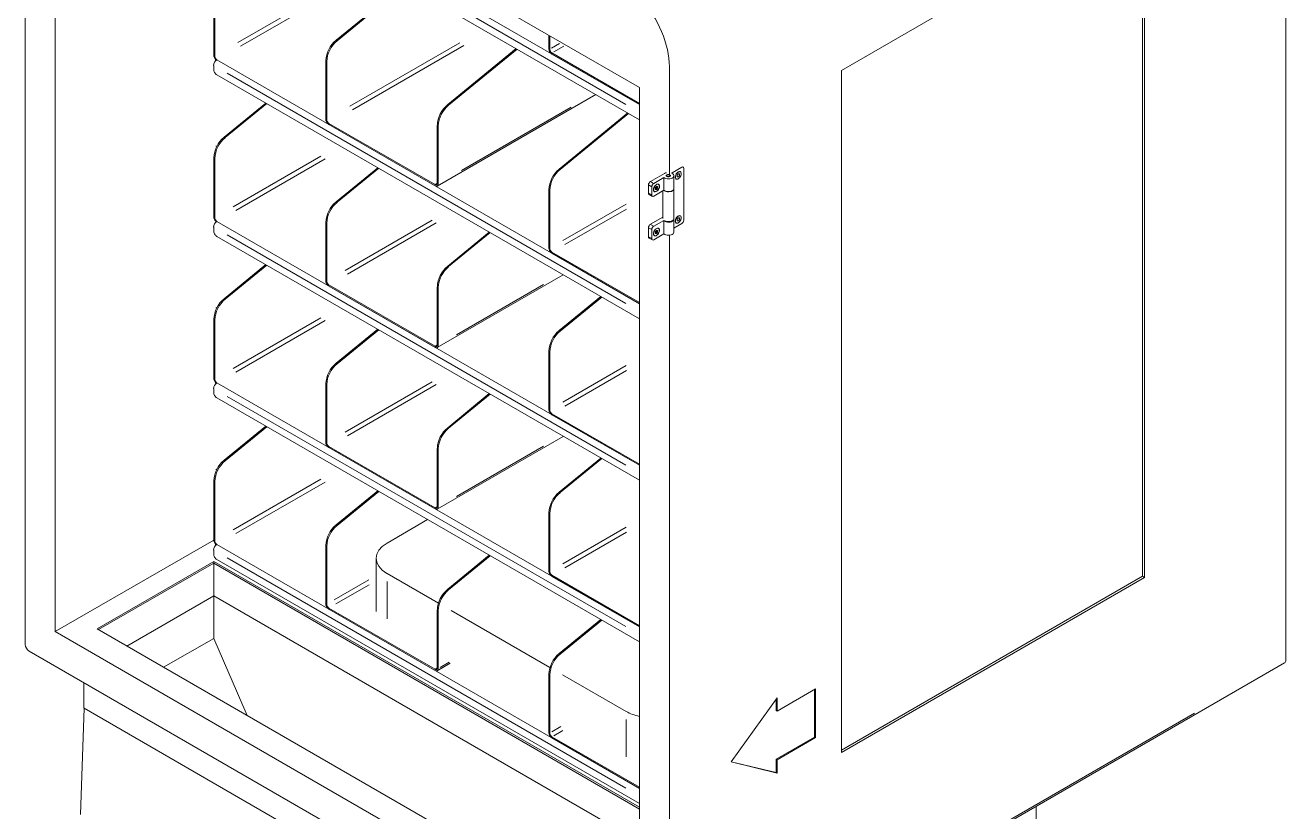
# Model space of a CAD drawing. Header units: millimetres. Extents: x 2057 to 9175, y 1255 to 6854.
# Drawn here: x 7805 to 9175, y 5260 to 6115 of the extents above; entities that cross this region are included whole.
import ezdxf

# ---------------------------------------------------------------- set-up
doc = ezdxf.new("R2010")
doc.units = ezdxf.units.MM

msp = doc.modelspace()

# ---------------------------------------------------------------- linework, layer by layer
at = {"color": 7, "linetype": 'Continuous', "lineweight": 15}
for p, q in [((7805.4, 6474.4), (7805.4, 5442.3)), ((9175.3, 5424.9), (9175.3, 6437.4)), ((7837.9, 5456.2), (7837.9, 6414)), ((7837.9, 6414), (8472.9, 6047.4)), ((8013.7, 6293.9), (8472.9, 6028.9)), ((8472.9, 6028.9), (8013.7, 6293.9)), ((8013.6, 6277.7), (8472.9, 6012.5)), ((9021.8, 6256.2), (8692.4, 6066)), ((9019.5, 5516.3), (9019.5, 6254.9)), ((9021.8, 5514.9), (9021.8, 6256.2)), ((8143.3, 6098.9), (8217.7, 6159.8)), ((8218.7, 6159.2), (8144.3, 6098.3)), ((8010.3, 6082.3), (8010.3, 6146.6)), ((8011.3, 6146.1), (8011.3, 6081.8)), ((8374.4, 6089.8), (8374.4, 6104.3)), ((8375.4, 6103.7), (8375.4, 6089.2)), ((8264.5, 6028.9), (8338.9, 6089.8)), ((8339.9, 6089.3), (8265.5, 6028.3)), ((8472.9, 6030.1), (8377.8, 6085)), ((8377.8, 6083.7), (8472.9, 6028.9)), ((8010.2, 6067.3), (8010.2, 6071.4)), ((8013.7, 6077.5), (8472.9, 5812.5)), ((8472.9, 5812.5), (8013.7, 6077.5)), ((8132, 6076.4), (8132, 6013.3)), ((8133, 6012.7), (8133, 6075.8)), ((8505.4, 6070.3), (8505.4, 5953.1)), ((8013.6, 6061.3), (8472.9, 5796.1)), ((8692.4, 6066), (8692.4, 5324.8)), ((8472.9, 6047.4), (8472.9, 5089.6)), ((8021.6, 5993.6), (8066.8, 6030.6)), ((8067.8, 6030), (8022.6, 5993)), ((8253.2, 5940.4), (8425.5, 6039.9)), ((8460.1, 6019.9), (8385.7, 5958.9)), ((8386.7, 5958.4), (8461.1, 6019.3)), ((8250.8, 5941.9), (8135.4, 6008.5)), ((8135.4, 6007.3), (8250.8, 5940.6)), ((8253.2, 5943.4), (8253.2, 6006.4)), ((8254.2, 6005.8), (8254.2, 5942.8)), ((8010.3, 5906.8), (8010.3, 5971.1)), ((8011.3, 5970.5), (8011.3, 5906.2)), ((8143.3, 5923.3), (8188.5, 5960.3)), ((8189.5, 5959.7), (8144.3, 5922.7)), ((8508.3, 5954.8), (8518.9, 5960.9)), ((8520.4, 5961), (8520.4, 5961)), ((8521, 5959.7), (8521, 5903.3)), ((8500.1, 5954.1), (8484.9, 5945.3)), ((8488.4, 5943.3), (8499.5, 5949.7)), ((8499.5, 5935.8), (8499.5, 5949.7)), ((8503, 5952.4), (8502.7, 5952.2)), ((8506, 5952.2), (8505.7, 5952.4)), ((8508.3, 5954.3), (8508.3, 5954.8)), ((8508.3, 5954.8), (8508.3, 5954.8)), ((8510.4, 5937.8), (8510.4, 5951.7)), ((8512.9, 5948.2), (8512.9, 5948.2)), ((8514, 5952.2), (8515.2, 5953.7)), ((8514, 5950.5), (8514, 5952.2)), ((8515.2, 5950.4), (8514, 5950.5)), ((8515.2, 5953.7), (8516.4, 5953.6)), ((8516.4, 5952), (8515.2, 5950.4)), ((8515.2, 5950.4), (8515.2, 5950.4)), ((8516.4, 5953.6), (8516.4, 5952)), ((8516.4, 5952), (8516.4, 5952)), ((8517.3, 5955.8), (8517.3, 5955.8)), ((8374.4, 5873.4), (8374.4, 5936.5)), ((8375.4, 5935.9), (8375.4, 5872.8)), ((8482.7, 5932.6), (8482.7, 5941.6)), ((8486.3, 5939.6), (8486.3, 5930.6)), ((8499.5, 5935.8), (8488.4, 5929.4)), ((8488.9, 5934.6), (8489.1, 5934.5)), ((8490.1, 5938.4), (8491.3, 5939.9)), ((8490.1, 5936.8), (8490.1, 5938.4)), ((8490.5, 5937.2), (8490.1, 5937.2)), ((8491.3, 5936.7), (8490.1, 5936.8)), ((8491.7, 5938.7), (8490.5, 5937.2)), ((8491.3, 5936.7), (8490.5, 5937.2)), ((8491.3, 5939.9), (8492.5, 5939.8)), ((8492.5, 5938.2), (8491.3, 5936.7)), ((8491.7, 5939.9), (8491.7, 5938.7)), ((8492.5, 5938.2), (8491.7, 5938.7)), ((8492.5, 5939.8), (8492.5, 5938.2)), ((8493.5, 5942.1), (8493.3, 5942.3)), ((8498.4, 5935.1), (8498.4, 5905.1)), ((8510.4, 5904.5), (8510.4, 5937.6)), ((8483.4, 5931.3), (8486.9, 5929.2)), ((8498.4, 5906.6), (8484.9, 5898.8)), ((8510.4, 5890.4), (8510.4, 5905.1)), ((8515.2, 5905.8), (8514, 5904.3)), ((8516.4, 5905.7), (8515.2, 5905.8)), ((8516.4, 5904.1), (8516.4, 5905.7)), ((8517.3, 5908), (8517.3, 5908)), ((8010.2, 5891.8), (8010.2, 5895.9)), ((8472.9, 5636.9), (8013.7, 5902)), ((8013.7, 5902), (8472.9, 5636.9)), ((8132, 5900.8), (8132, 5837.8)), ((8133, 5837.2), (8133, 5900.2)), ((8482.7, 5885.3), (8482.7, 5895.1)), ((8486.3, 5893.1), (8486.3, 5883.3)), ((8488.4, 5896.8), (8499.5, 5903.1)), ((8491.3, 5892.1), (8490.1, 5890.6)), ((8491.7, 5890.8), (8490.5, 5889.3)), ((8492.5, 5892), (8491.3, 5892.1)), ((8491.7, 5892), (8491.7, 5890.8)), ((8491.7, 5890.8), (8492.5, 5890.3)), ((8492.5, 5890.3), (8492.5, 5892)), ((8493.5, 5894.3), (8493.3, 5894.4)), ((8499.5, 5888.4), (8499.5, 5903.1)), ((8518.9, 5899.6), (8510.4, 5894.7)), ((8512.9, 5900.3), (8512.9, 5900.3)), ((8514, 5904.3), (8514, 5902.7)), ((8514, 5902.7), (8515.2, 5902.6)), ((8515.2, 5902.6), (8516.4, 5904.1)), ((8515.2, 5902.6), (8515.2, 5902.6)), ((8516.4, 5904.1), (8516.4, 5904.1)), ((8013.6, 5885.7), (8472.9, 5620.6)), ((8264.5, 5853.3), (8309.7, 5890.3)), ((8310.7, 5889.8), (8265.5, 5852.8)), ((8483.4, 5883.9), (8486.9, 5881.9)), ((8499.5, 5888.4), (8488.4, 5882)), ((8488.9, 5886.8), (8489.1, 5886.6)), ((8490.1, 5890.6), (8490.1, 5888.9)), ((8490.5, 5889.3), (8490.1, 5889.4)), ((8490.1, 5888.9), (8491.3, 5888.8)), ((8490.5, 5889.3), (8491.3, 5888.8)), ((8491.3, 5888.8), (8492.5, 5890.3)), ((8505.4, 5887), (8505.4, 5206.2)), ((8472.9, 5813.7), (8377.8, 5868.6)), ((8377.8, 5867.4), (8472.9, 5812.5)), ((8021.6, 5818), (8066.8, 5855)), ((8067.8, 5854.4), (8022.6, 5817.4)), ((8253.2, 5764.9), (8390.1, 5843.9)), ((8250.8, 5766.3), (8135.4, 5832.9)), ((8135.4, 5831.7), (8250.8, 5765.1)), ((8253.2, 5767.8), (8253.2, 5830.9)), ((8254.2, 5830.3), (8254.2, 5767.2)), ((8430.9, 5820.4), (8385.7, 5783.4)), ((8386.7, 5782.8), (8431.9, 5819.8)), ((8010.3, 5731.2), (8010.3, 5795.5)), ((8011.3, 5794.9), (8011.3, 5730.6)), ((8143.3, 5747.8), (8188.5, 5784.8)), ((8189.5, 5784.2), (8144.3, 5747.2)), ((8374.4, 5697.8), (8374.4, 5760.9)), ((8375.4, 5760.3), (8375.4, 5697.2)), ((8013.7, 5726.4), (8472.9, 5461.4)), ((8472.9, 5461.4), (8013.7, 5726.4)), ((8010.2, 5716.2), (8010.2, 5720.3)), ((8132, 5725.3), (8132, 5662.2)), ((8133, 5661.6), (8133, 5724.7)), ((8264.5, 5677.8), (8309.7, 5714.8)), ((8310.7, 5714.2), (8265.5, 5677.2)), ((8013.6, 5710.2), (8472.9, 5445)), ((8472.9, 5638.1), (8377.8, 5693)), ((8377.8, 5691.8), (8472.9, 5636.9)), ((8021.6, 5642.4), (8066.8, 5679.5)), ((8067.8, 5678.9), (8022.6, 5641.9)), ((8253.2, 5589.3), (8390.1, 5668.4)), ((8250.8, 5590.7), (8135.4, 5657.4)), ((8135.4, 5656.2), (8250.8, 5589.5)), ((8253.2, 5592.2), (8253.2, 5655.3)), ((8254.2, 5654.7), (8254.2, 5591.7)), ((8430.9, 5644.8), (8385.7, 5607.8)), ((8386.7, 5607.2), (8431.9, 5644.2)), ((8010.3, 5555.7), (8010.3, 5620)), ((8011.3, 5619.4), (8011.3, 5555.1)), ((8143.3, 5572.2), (8188.5, 5609.2)), ((8189.5, 5608.6), (8144.3, 5571.6)), ((8242.5, 5578), (8198.6, 5552.3)), ((8374.4, 5522.3), (8374.4, 5585.3)), ((8375.4, 5584.8), (8375.4, 5521.7)), ((7837.9, 5456.2), (8010.2, 5555.7)), ((8013.7, 5550.9), (8472.9, 5285.8)), ((8472.9, 5285.8), (8013.7, 5550.9)), ((8132, 5549.7), (8132, 5486.6)), ((8133, 5486.1), (8133, 5549.1)), ((8010.2, 5540.7), (8010.2, 5544.7)), ((8013.6, 5534.6), (8472.9, 5269.5)), ((8186.8, 5535.8), (8186.8, 5477.9)), ((8264.5, 5502.2), (8309.7, 5539.2)), ((8310.7, 5538.7), (8265.5, 5501.6)), ((7883.4, 5459.3), (8010.2, 5532.4)), ((8010.2, 5530.5), (7885, 5458.3)), ((8010.2, 5532.4), (8472.9, 5265.3)), ((8010.2, 5494.9), (8010.2, 5532.4)), ((8472.9, 5263.4), (8010.2, 5530.5)), ((8010.2, 5448.8), (8010.2, 5530.5)), ((8254.5, 5487.2), (8198.6, 5519.4)), ((8472.9, 5462.6), (8377.8, 5517.5)), ((8377.8, 5516.2), (8472.9, 5461.4)), ((8692.4, 5327.4), (9019.5, 5516.3)), ((8692.4, 5324.8), (9021.8, 5514.9)), ((9019.5, 5516.3), (9021.8, 5514.9)), ((8010.2, 5494.9), (7915.9, 5440.5)), ((8472.9, 5227.8), (8010.2, 5494.9)), ((8250.8, 5415.2), (8135.4, 5481.8)), ((8135.4, 5480.6), (8250.8, 5414)), ((8253.2, 5416.7), (8253.2, 5479.8)), ((8254.2, 5479.2), (8254.2, 5416.1)), ((8375.6, 5417.2), (8268.2, 5479.2)), ((8430.9, 5469.3), (8385.7, 5432.3)), ((8386.7, 5431.7), (8431.9, 5468.7)), ((8472.9, 5089.6), (7837.9, 5456.2)), ((8472.9, 5119), (7883.4, 5459.3)), ((8010.2, 5448.8), (7955.8, 5417.4)), ((8046.7, 5365), (8010.2, 5448.8)), ((7809.6, 5435), (8501.1, 5035.7)), ((8253.2, 5413.7), (8267.2, 5421.8)), ((8504.1, 5035.4), (9174, 5422.2)), ((7869.2, 5373.1), (7869.2, 5400.5)), ((8374.4, 5346.7), (8374.4, 5409.8)), ((8375.4, 5409.2), (8375.4, 5346.1)), ((8458.6, 5369.3), (8389.4, 5409.3)), ((8572.4, 5314.5), (8622.4, 5384.1)), ((8622.4, 5369.8), (8664.3, 5394)), ((8622.4, 5384.1), (8622.4, 5369.8)), ((8663.3, 5393.5), (8663.3, 5341.6)), ((8664.3, 5394), (8664.3, 5341)), ((7865.3, 5257.4), (7869.3, 5372.9)), ((7869.2, 5373.1), (7869.3, 5372.9)), ((8478.1, 5021.5), (7869.3, 5372.9)), ((8621.4, 5382.8), (8621.4, 5370.4)), ((8621.4, 5370.4), (8622.4, 5369.8)), ((8472.9, 5287), (8377.8, 5341.9)), ((8377.8, 5340.7), (8472.9, 5285.8)), ((8663.3, 5341.6), (8621.4, 5317.4)), ((8664.3, 5341), (8622.4, 5316.8)), ((8664.3, 5341), (8663.3, 5341.6)), ((8622.4, 5316.8), (8621.4, 5317.4)), ((8621.4, 5317.4), (8621.4, 5303.1)), ((8622.4, 5316.8), (8622.4, 5302.5)), ((8622.4, 5302.5), (8572.4, 5314.5)), ((8621.4, 5303.1), (8572.6, 5314.7)), ((8622.4, 5302.5), (8621.4, 5303.1)), ((8904.1, 4982.5), (8904.1, 5266.3))]:
    msp.add_line(p, q, dxfattribs=at)
at = {"color": 8, "linetype": 'Continuous', "lineweight": 15}
for p, q in [((8458.2, 6029.2), (8024.9, 6279.3)), ((8036.6, 6096.4), (8156.8, 6165.8)), ((8039.4, 6092.3), (8161.3, 6162.8)), ((8143.3, 6098.8), (8144.3, 6098.3)), ((8277.6, 6096.2), (8158.2, 6027.2)), ((8282.1, 6093.2), (8160.9, 6023.2)), ((8377.3, 6090.3), (8386.1, 6095.4)), ((8380, 6086.3), (8390.6, 6092.4)), ((8133, 6075.8), (8132.1, 6076.4)), ((8458.2, 5812.8), (8024.9, 6062.9)), ((8264.5, 6028.9), (8265.4, 6028.3)), ((8279.4, 5957.3), (8398.8, 6026.2)), ((8254.2, 6005.9), (8253.2, 6006.4)), ((8021.6, 5993.5), (8022.6, 5993)), ((8011.3, 5970.5), (8010.4, 5971.1)), ((8031.4, 5917.8), (8126.7, 5972.8)), ((8034.1, 5913.8), (8131.2, 5969.8)), ((8518.9, 5960.9), (8518.9, 5960.9)), ((8385.7, 5958.9), (8386.6, 5958.4)), ((8503, 5950.9), (8502.9, 5950.6)), ((8252.8, 5943), (8251.2, 5942.1)), ((8375.4, 5935.9), (8374.4, 5936.4)), ((8486.2, 5939.7), (8482.9, 5941.6)), ((8482.9, 5932.6), (8486.2, 5930.7)), ((8485, 5945.3), (8488.3, 5943.3)), ((8143.3, 5923.3), (8144.3, 5922.7)), ((8389.8, 5881.1), (8458.4, 5920.7)), ((8391.9, 5876.7), (8458.8, 5915.3)), ((8133, 5900.3), (8132.1, 5900.8)), ((8247.5, 5903.3), (8152.9, 5848.7)), ((8252, 5900.3), (8155.7, 5844.6)), ((8486.2, 5893.1), (8482.9, 5895.1)), ((8485, 5898.7), (8488.3, 5896.8)), ((8458.2, 5637.2), (8024.9, 5887.4)), ((8482.9, 5885.2), (8486.2, 5883.3)), ((8264.5, 5853.3), (8265.4, 5852.8)), ((8254.2, 5830.3), (8253.2, 5830.8)), ((8274.1, 5778.7), (8368.7, 5833.3)), ((8021.6, 5818), (8022.6, 5817.4)), ((8011.3, 5795), (8010.4, 5795.5)), ((8031.4, 5742.2), (8126.7, 5797.3)), ((8034.1, 5738.2), (8131.2, 5794.2)), ((8385.7, 5783.4), (8386.6, 5782.8)), ((8252.8, 5767.5), (8251.2, 5766.5)), ((8375.4, 5760.3), (8374.4, 5760.9)), ((8143.3, 5747.7), (8144.3, 5747.2)), ((8389.8, 5705.6), (8458.4, 5745.2)), ((8247.5, 5727.7), (8152.9, 5673.1)), ((8391.9, 5701.2), (8458.8, 5739.8)), ((8133, 5724.7), (8132.1, 5725.3)), ((8252, 5724.7), (8155.7, 5669.1)), ((8458.2, 5461.7), (8024.9, 5711.8)), ((8264.5, 5677.8), (8265.4, 5677.2)), ((8254.2, 5654.7), (8253.2, 5655.3)), ((8274.1, 5603.1), (8368.7, 5657.7)), ((8021.6, 5642.4), (8022.6, 5641.9)), ((8011.3, 5619.4), (8010.4, 5620)), ((8031.4, 5566.7), (8126.7, 5621.7)), ((8034.1, 5562.7), (8131.2, 5618.7)), ((8385.7, 5607.8), (8386.6, 5607.3)), ((8252.8, 5591.9), (8251.2, 5590.9)), ((8375.4, 5584.8), (8374.4, 5585.3)), ((8143.3, 5572.2), (8144.3, 5571.6)), ((8389.8, 5530), (8458.4, 5569.6)), ((8391.9, 5525.6), (8458.8, 5564.2)), ((8133, 5549.1), (8132.1, 5549.7)), ((8458.2, 5286.1), (8024.9, 5536.2)), ((8178.9, 5512.5), (8141, 5490.7)), ((8198.6, 5510.8), (8198.6, 5470.1)), ((8179.2, 5507.1), (8143, 5486.2)), ((8264.5, 5502.2), (8265.4, 5501.7)), ((8254.2, 5479.2), (8253.2, 5479.7)), ((8385.7, 5432.3), (8386.6, 5431.7)), ((8252.8, 5416.3), (8251.2, 5415.4)), ((8256.3, 5417.3), (8266.2, 5423)), ((8375.4, 5409.2), (8374.4, 5409.8)), ((8458.6, 5320), (8458.6, 5360.7)), ((8604.6, 5095.4), (9076.1, 5367.7)), ((8377.5, 5347.3), (8387.3, 5353)), ((8379.9, 5343.1), (8389.7, 5348.8))]:
    msp.add_line(p, q, dxfattribs=at)
at = {"color": 7, "linetype": 'Continuous', "lineweight": 15, "flags": 128}
for points in [[(8505.4, 6070.3), (8505.3, 6074.7), (8504.8, 6079.3), (8504.2, 6084), (8503.2, 6088.8), (8502, 6093.6), (8500.6, 6098.5), (8498.9, 6103.4), (8497, 6108.3), (8494.8, 6113.1), (8492.4, 6117.9), (8489.9, 6122.6), (8487.1, 6127.1), (8484.1, 6131.6), (8481, 6135.9), (8477.8, 6140), (8474.4, 6143.9), (8470.9, 6147.6), (8467.3, 6151), (8463.6, 6154.2), (8459.9, 6157.2), (8456.1, 6159.8), (8452.4, 6162.2)], [(8499.5, 5949.7), (8500.4, 5949), (8501.7, 5948.6), (8503, 5948.3), (8504.5, 5948.2), (8505.9, 5948.3), (8507.3, 5948.6), (8508.5, 5949.1), (8509.4, 5949.8), (8510, 5950.6), (8510.3, 5951.4), (8510.3, 5952.2), (8509.9, 5953), (8509.1, 5953.8), (8508.1, 5954.4), (8507.8, 5954.5)], [(8502.3, 5954.9), (8501.3, 5954.6), (8500.1, 5954.1)], [(8502.7, 5950.7), (8502.1, 5951.1), (8502, 5951.7), (8502.1, 5952.2), (8502.7, 5952.6), (8503.4, 5952.9), (8504.4, 5953), (8505.3, 5952.9), (8506, 5952.6), (8506.6, 5952.2), (8506.7, 5951.7), (8506.6, 5951.1), (8506, 5950.7), (8505.3, 5950.4), (8504.4, 5950.3), (8503.4, 5950.4), (8502.7, 5950.7)], [(8511.8, 5950.1), (8511.9, 5951.2), (8512.3, 5952.4), (8512.9, 5953.6), (8513.7, 5954.6), (8514.6, 5955.4), (8515.5, 5956), (8516.4, 5956.2), (8517.2, 5956.1), (8517.8, 5955.6), (8518.2, 5954.8), (8518.3, 5953.9), (8518.2, 5952.7), (8517.8, 5951.5), (8517.2, 5950.4), (8516.4, 5949.3), (8515.5, 5948.5), (8514.6, 5948), (8513.7, 5947.8), (8512.9, 5947.9), (8512.3, 5948.4), (8511.9, 5949.1), (8511.8, 5950.1)], [(8511.9, 5950.2), (8512.1, 5949.2), (8512.4, 5948.5), (8513, 5948.1), (8513.8, 5948), (8514.6, 5948.2), (8515.5, 5948.7), (8516.4, 5949.5), (8517.1, 5950.4), (8517.7, 5951.6), (8518.1, 5952.7), (8518.2, 5953.8), (8518.1, 5954.7), (8517.7, 5955.4), (8517.1, 5955.9), (8516.4, 5956), (8515.5, 5955.8), (8514.6, 5955.3), (8513.8, 5954.5), (8513, 5953.5), (8512.4, 5952.4), (8512.1, 5951.3), (8511.9, 5950.2)], [(8488.1, 5936.4), (8488.2, 5937.5), (8488.6, 5938.7), (8489.2, 5939.9), (8490, 5940.9), (8490.9, 5941.7), (8491.8, 5942.3), (8492.7, 5942.5), (8493.5, 5942.4), (8494.1, 5941.9), (8494.5, 5941.1), (8494.6, 5940.2), (8494.5, 5939), (8494.1, 5937.8), (8493.5, 5936.7), (8492.7, 5935.6), (8491.8, 5934.8), (8490.9, 5934.3), (8490, 5934.1), (8489.2, 5934.2), (8488.6, 5934.7), (8488.2, 5935.4), (8488.1, 5936.4)], [(8488.2, 5936.5), (8488.3, 5935.5), (8488.7, 5934.8), (8489.3, 5934.4), (8490, 5934.3), (8490.9, 5934.5), (8491.8, 5935), (8492.6, 5935.8), (8493.4, 5936.7), (8494, 5937.8), (8494.3, 5939), (8494.4, 5940.1), (8494.3, 5941), (8494, 5941.7), (8493.4, 5942.2), (8492.6, 5942.3), (8491.8, 5942.1), (8490.9, 5941.6), (8490, 5940.8), (8489.3, 5939.8), (8488.7, 5938.7), (8488.3, 5937.6), (8488.2, 5936.5)], [(8488.3, 5935.2), (8488.7, 5934.7), (8488.9, 5934.6)], [(8489.7, 5934.3), (8489.2, 5934.3), (8488.9, 5934.4)], [(8493.3, 5942.3), (8492.7, 5942.4), (8492.5, 5942.5)], [(8493.5, 5942.4), (8494, 5941.8), (8494, 5941.7)], [(8499.3, 5935.7), (8499.7, 5935.4), (8500.7, 5934.8), (8502, 5934.4), (8503.4, 5934.1), (8504.9, 5934.1), (8506.3, 5934.3), (8507.6, 5934.6), (8508.7, 5935.2), (8509.6, 5935.9), (8510.1, 5936.6), (8510.3, 5937.5), (8510.4, 5937.6)], [(8510.4, 5937.8), (8510.3, 5937.5), (8510, 5936.7), (8509.4, 5935.9), (8508.5, 5935.2), (8507.3, 5934.7), (8505.9, 5934.4), (8504.5, 5934.3), (8503, 5934.4), (8501.7, 5934.7), (8500.4, 5935.1), (8499.5, 5935.8)], [(8499.5, 5903.1), (8500.4, 5902.5), (8501.7, 5902), (8503, 5901.8), (8504.5, 5901.7), (8505.9, 5901.8), (8507.3, 5902.1), (8508.5, 5902.6), (8509.4, 5903.3), (8510, 5904), (8510.3, 5904.9), (8510.4, 5905.1)], [(8510.4, 5904.5), (8510.3, 5904.5), (8510.1, 5903.6), (8509.6, 5902.9), (8508.7, 5902.2), (8507.6, 5901.6), (8506.3, 5901.3), (8504.9, 5901.1), (8503.4, 5901.1), (8502, 5901.4), (8500.7, 5901.8), (8499.7, 5902.4), (8499.5, 5902.5)], [(8511.8, 5902.3), (8511.9, 5901.3), (8512.3, 5900.5), (8512.9, 5900.1), (8513.7, 5899.9), (8514.6, 5900.1), (8515.5, 5900.7), (8516.4, 5901.5), (8517.2, 5902.5), (8517.8, 5903.7), (8518.2, 5904.9), (8518.3, 5906), (8518.2, 5907), (8517.8, 5907.8), (8517.2, 5908.2), (8516.4, 5908.3), (8515.5, 5908.1), (8514.6, 5907.6), (8513.7, 5906.8), (8512.9, 5905.8), (8512.3, 5904.6), (8511.9, 5903.4), (8511.8, 5902.3)], [(8515.1, 5907.8), (8514.2, 5907.1), (8513.4, 5906.2), (8512.7, 5905.1), (8512.2, 5904), (8512, 5902.9), (8512, 5901.9), (8512.2, 5901), (8512.7, 5900.4), (8513.4, 5900.1), (8514.2, 5900.2), (8515.1, 5900.5), (8515.9, 5901.2), (8516.7, 5902.1), (8517.4, 5903.1), (8517.9, 5904.3), (8518.2, 5905.4), (8518.2, 5906.4), (8517.9, 5907.3), (8517.4, 5907.9), (8516.7, 5908.2), (8515.9, 5908.1), (8515.1, 5907.8)], [(8488.1, 5888.6), (8488.2, 5889.7), (8488.6, 5890.9), (8489.2, 5892), (8490, 5893.1), (8490.9, 5893.9), (8491.8, 5894.4), (8492.7, 5894.6), (8493.5, 5894.5), (8494.1, 5894.1), (8494.5, 5893.3), (8494.6, 5892.3), (8494.5, 5891.2), (8494.1, 5890), (8493.5, 5888.8), (8492.7, 5887.8), (8491.8, 5887), (8490.9, 5886.4), (8490, 5886.2), (8489.2, 5886.4), (8488.6, 5886.8), (8488.2, 5887.6), (8488.1, 5888.6)], [(8488.2, 5888.6), (8488.3, 5887.7), (8488.7, 5887), (8489.3, 5886.5), (8490, 5886.4), (8490.9, 5886.6), (8491.8, 5887.1), (8492.6, 5887.9), (8493.4, 5888.9), (8494, 5890), (8494.3, 5891.2), (8494.4, 5892.2), (8494.3, 5893.2), (8494, 5893.9), (8493.4, 5894.3), (8492.6, 5894.5), (8491.8, 5894.3), (8490.9, 5893.8), (8490, 5893), (8489.3, 5892), (8488.7, 5890.9), (8488.3, 5889.7), (8488.2, 5888.6)], [(8493.3, 5894.4), (8492.7, 5894.6), (8492.5, 5894.6)], [(8493.5, 5894.5), (8494, 5893.9), (8494, 5893.9)], [(8488.3, 5887.3), (8488.7, 5886.9), (8488.9, 5886.8)], [(8489.7, 5886.4), (8489.2, 5886.4), (8488.9, 5886.5)], [(8510.4, 5890.4), (8510.3, 5890.1), (8510, 5889.3), (8509.4, 5888.6), (8508.5, 5887.9), (8507.3, 5887.4), (8505.9, 5887.1), (8504.5, 5887), (8503, 5887), (8501.7, 5887.3), (8500.4, 5887.8), (8499.5, 5888.4)]]:
    msp.add_lwpolyline(points, dxfattribs=at)
at = {"color": 7, "linetype": 'Continuous', "lineweight": 15}
for centre, radius, start, end in [((8163.1, 6074.9), 31.1, 129.6172, 177.2129), ((8164.1, 6074.3), 31.1, 129.6172, 177.2129), ((8017.8, 6071.1), 7.68, 122.6055, 177.3945), ((8284.3, 6004.9), 31.1, 129.6172, 177.2129), ((8285.3, 6004.3), 31.1, 129.6172, 177.2129), ((8041.4, 5969.6), 31.1, 129.6172, 177.2129), ((8042.5, 5969), 31.1, 129.6172, 177.2129), ((8519.7, 5959.9), 1.31, 350.786, 129.2033), ((8405.5, 5934.9), 31.1, 129.6172, 177.2129), ((8406.5, 5934.4), 31.1, 129.6172, 177.2129), ((8487.3, 5941.4), 4.61, 122.6055, 177.3945), ((8484.2, 5932.5), 1.48, 173.7012, 234.9867), ((8490.9, 5939.4), 4.61, 122.6055, 177.3945), ((8163.1, 5899.3), 31.1, 129.6172, 177.2129), ((8164.1, 5898.7), 31.1, 129.6172, 177.2129), ((8487.6, 5930.4), 1.31, 170.786, 309.2033), ((8017.8, 5895.5), 7.68, 122.6055, 177.3945), ((8487.3, 5894.9), 4.61, 122.6055, 177.3945), ((8490.9, 5892.9), 4.61, 122.6055, 177.3945), ((8516.4, 5903.5), 4.61, 302.6055, 357.3945), ((8484.2, 5885.1), 1.48, 173.701, 234.9868), ((8487.6, 5883), 1.31, 170.786, 309.2033), ((8284.3, 5829.4), 31.1, 129.6172, 177.2129), ((8285.3, 5828.8), 31.1, 129.6172, 177.2129), ((8041.4, 5794), 31.1, 129.6172, 177.2129), ((8042.5, 5793.4), 31.1, 129.6172, 177.2129), ((8405.5, 5759.4), 31.1, 129.6172, 177.2129), ((8406.5, 5758.8), 31.1, 129.6172, 177.2129), ((8163.1, 5723.8), 31.1, 129.6172, 177.2129), ((8164.1, 5723.2), 31.1, 129.6172, 177.2129), ((8017.8, 5719.9), 7.68, 122.6055, 177.3945), ((8284.3, 5653.8), 31.1, 129.6172, 177.2129), ((8285.3, 5653.2), 31.1, 129.6172, 177.2129), ((8041.4, 5618.5), 31.1, 129.6172, 177.2129), ((8042.5, 5617.9), 31.1, 129.6172, 177.2129), ((8405.5, 5583.8), 31.1, 129.6172, 177.2129), ((8406.5, 5583.2), 31.1, 129.6172, 177.2129), ((8163.1, 5548.2), 31.1, 129.6172, 177.2129), ((8164.1, 5547.6), 31.1, 129.6172, 177.2129), ((8017.8, 5544.4), 7.68, 122.6055, 177.3945), ((8284.3, 5478.2), 31.1, 129.6172, 177.2129), ((8285.3, 5477.7), 31.1, 129.6172, 177.2129), ((7814.6, 5442.7), 9.22, 182.6055, 237.3945), ((8405.5, 5408.3), 31.1, 129.6172, 177.2129), ((8406.5, 5407.7), 31.1, 129.6172, 177.2129), ((9172.4, 5424.5), 2.88, 304.0564, 7.2558)]:
    msp.add_arc(centre, radius, start, end, dxfattribs=at)
for centre, start_param, end_param in [((8226.8, 5536), 2.352607, 3.923403), ((8486.9, 5385.9), 3.923403, 4.351088)]:
    msp.add_ellipse(centre, major_axis=(40, 0.2), ratio=0.581358, start_param=start_param, end_param=end_param, dxfattribs=at)
for points, knots in [([(8374.4, 6089.8), (8374.4, 6089.3), (8374.5, 6088.7), (8374.7, 6087.8), (8374.8, 6087.5), (8375.1, 6086.9), (8375.2, 6086.6), (8375.6, 6086), (8375.7, 6085.7), (8376.1, 6085.2), (8376.3, 6085), (8377, 6084.3), (8377.4, 6084), (8377.8, 6083.7)], [0, 0, 0, 0, 0.25, 0.25, 0.375, 0.375, 0.5, 0.5, 0.625, 0.625, 0.75, 0.75, 1, 1, 1, 1]), ([(8375.4, 6089.2), (8375.4, 6088.9), (8375.5, 6088.5), (8375.7, 6087.6), (8375.9, 6087.2), (8376.3, 6086.4), (8376.6, 6086), (8377.2, 6085.4), (8377.5, 6085.1), (8377.8, 6085)], [0, 0, 0, 0, 0.25, 0.25, 0.5, 0.5, 0.75, 0.75, 1, 1, 1, 1]), ([(8012.9, 6076.9), (8012.8, 6077), (8012.4, 6077.3), (8011.6, 6078.3), (8010.9, 6079.7), (8010.4, 6081.1), (8010.3, 6082), (8010.3, 6082.3)], [0, 0, 0, 0, 0.065787, 0.303099, 0.545138, 0.797457, 1, 1, 1, 1]), ([(8013.7, 6077.5), (8013.4, 6077.7), (8013.1, 6077.9), (8012.5, 6078.5), (8012.3, 6078.9), (8011.8, 6079.7), (8011.6, 6080.2), (8011.4, 6081), (8011.3, 6081.4), (8011.3, 6081.8)], [0, 0, 0, 0, 0.25, 0.25, 0.5, 0.5, 0.75, 0.75, 1, 1, 1, 1]), ([(8010.2, 6067.3), (8010.2, 6066.8), (8010.3, 6066.2), (8010.6, 6065.1), (8010.8, 6064.5), (8011.5, 6063.3), (8011.8, 6062.8), (8012.7, 6061.9), (8013.1, 6061.5), (8013.6, 6061.3)], [0, 0, 0, 0, 0.25, 0.25, 0.5, 0.5, 0.75, 0.75, 1, 1, 1, 1]), ([(8132, 6013.3), (8132, 6012.8), (8132.1, 6012.3), (8132.3, 6011.4), (8132.4, 6011.1), (8132.7, 6010.5), (8132.8, 6010.1), (8133.2, 6009.6), (8133.4, 6009.3), (8133.7, 6008.7), (8133.9, 6008.5), (8134.6, 6007.8), (8135, 6007.5), (8135.4, 6007.3)], [0, 0, 0, 0, 0.25, 0.25, 0.375, 0.375, 0.5, 0.5, 0.625, 0.625, 0.75, 0.75, 1, 1, 1, 1]), ([(8135.4, 6008.5), (8135.1, 6008.7), (8134.8, 6008.9), (8134.2, 6009.5), (8134, 6009.9), (8133.5, 6010.7), (8133.3, 6011.2), (8133.1, 6012), (8133, 6012.4), (8133, 6012.7)], [0, 0, 0, 0, 0.25, 0.25, 0.5, 0.5, 0.75, 0.75, 1, 1, 1, 1]), ([(8013.8, 5983.7), (8013.8, 5983.7), (8013.4, 5983.9), (8012.9, 5983.8), (8012.7, 5983.6), (8012.6, 5983.6)], [0, 0, 0, 0, 0.097393, 0.856977, 1, 1, 1, 1]), ([(8502.7, 5952.2), (8502.7, 5952.2), (8502.5, 5952.1), (8502.2, 5951.9), (8502.1, 5951.6), (8502, 5951.5)], [0, 0, 0, 0, 0.000747, 0.534081, 1, 1, 1, 1]), ([(8506.7, 5951.5), (8506.7, 5951.5), (8506.7, 5951.7), (8506.5, 5952), (8506.2, 5952.2), (8506, 5952.2)], [0, 0, 0, 0, 0.081047, 0.619385, 1, 1, 1, 1]), ([(8250.8, 5941.9), (8251.1, 5941.7), (8251.4, 5941.6), (8252, 5941.5), (8252.3, 5941.6), (8252.8, 5941.9), (8252.9, 5942.1), (8253.2, 5942.7), (8253.2, 5943), (8253.2, 5943.4)], [0, 0, 0, 0, 0.25, 0.25, 0.5, 0.5, 0.75, 0.75, 1, 1, 1, 1]), ([(8250.8, 5940.6), (8251.2, 5940.4), (8251.7, 5940.2), (8252.3, 5940.2), (8252.5, 5940.2), (8252.9, 5940.3), (8253.1, 5940.3), (8253.4, 5940.6), (8253.5, 5940.7), (8253.8, 5941), (8253.9, 5941.2), (8254.2, 5941.8), (8254.2, 5942.3), (8254.2, 5942.8)], [0, 0, 0, 0, 0.25, 0.25, 0.375, 0.375, 0.5, 0.5, 0.625, 0.625, 0.75, 0.75, 1, 1, 1, 1]), ([(8012.9, 5901.4), (8012.8, 5901.4), (8012.4, 5901.8), (8011.6, 5902.8), (8010.9, 5904.1), (8010.4, 5905.6), (8010.3, 5906.4), (8010.3, 5906.8)], [0, 0, 0, 0, 0.065787, 0.303099, 0.545138, 0.797457, 1, 1, 1, 1]), ([(8013.7, 5902), (8013.4, 5902.1), (8013.1, 5902.4), (8012.5, 5903), (8012.3, 5903.4), (8011.8, 5904.2), (8011.6, 5904.6), (8011.4, 5905.5), (8011.3, 5905.9), (8011.3, 5906.2)], [0, 0, 0, 0, 0.25, 0.25, 0.5, 0.5, 0.75, 0.75, 1, 1, 1, 1]), ([(8010.2, 5891.8), (8010.2, 5891.2), (8010.3, 5890.7), (8010.6, 5889.5), (8010.8, 5888.9), (8011.5, 5887.8), (8011.8, 5887.3), (8012.7, 5886.3), (8013.1, 5886), (8013.6, 5885.7)], [0, 0, 0, 0, 0.25, 0.25, 0.5, 0.5, 0.75, 0.75, 1, 1, 1, 1]), ([(8374.4, 5873.4), (8374.4, 5872.9), (8374.5, 5872.3), (8374.7, 5871.5), (8374.8, 5871.1), (8375.1, 5870.5), (8375.2, 5870.2), (8375.6, 5869.6), (8375.7, 5869.4), (8376.1, 5868.8), (8376.3, 5868.6), (8377, 5867.9), (8377.4, 5867.6), (8377.8, 5867.4)], [0, 0, 0, 0, 0.25, 0.25, 0.375, 0.375, 0.5, 0.5, 0.625, 0.625, 0.75, 0.75, 1, 1, 1, 1]), ([(8375.4, 5872.8), (8375.4, 5872.5), (8375.5, 5872.1), (8375.7, 5871.2), (8375.9, 5870.8), (8376.3, 5870), (8376.6, 5869.6), (8377.2, 5869), (8377.5, 5868.7), (8377.8, 5868.6)], [0, 0, 0, 0, 0.25, 0.25, 0.5, 0.5, 0.75, 0.75, 1, 1, 1, 1]), ([(8132, 5837.8), (8132, 5837.3), (8132.1, 5836.7), (8132.3, 5835.8), (8132.4, 5835.5), (8132.7, 5834.9), (8132.8, 5834.6), (8133.2, 5834), (8133.4, 5833.7), (8133.7, 5833.2), (8133.9, 5832.9), (8134.6, 5832.3), (8135, 5832), (8135.4, 5831.7)], [0, 0, 0, 0, 0.25, 0.25, 0.375, 0.375, 0.5, 0.5, 0.625, 0.625, 0.75, 0.75, 1, 1, 1, 1]), ([(8135.4, 5832.9), (8135.1, 5833.1), (8134.8, 5833.3), (8134.2, 5834), (8134, 5834.3), (8133.5, 5835.2), (8133.3, 5835.6), (8133.1, 5836.4), (8133, 5836.8), (8133, 5837.2)], [0, 0, 0, 0, 0.25, 0.25, 0.5, 0.5, 0.75, 0.75, 1, 1, 1, 1]), ([(8013.8, 5808.1), (8013.8, 5808.1), (8013.4, 5808.3), (8012.9, 5808.3), (8012.7, 5808.1), (8012.6, 5808)], [0, 0, 0, 0, 0.097393, 0.856977, 1, 1, 1, 1]), ([(8250.8, 5766.3), (8251.1, 5766.1), (8251.4, 5766), (8252, 5766), (8252.3, 5766), (8252.8, 5766.3), (8252.9, 5766.6), (8253.2, 5767.1), (8253.2, 5767.5), (8253.2, 5767.8)], [0, 0, 0, 0, 0.25, 0.25, 0.5, 0.5, 0.75, 0.75, 1, 1, 1, 1]), ([(8250.8, 5765.1), (8251.2, 5764.8), (8251.7, 5764.7), (8252.3, 5764.6), (8252.5, 5764.6), (8252.9, 5764.7), (8253.1, 5764.8), (8253.4, 5765), (8253.5, 5765.1), (8253.8, 5765.5), (8253.9, 5765.6), (8254.2, 5766.3), (8254.2, 5766.7), (8254.2, 5767.2)], [0, 0, 0, 0, 0.25, 0.25, 0.375, 0.375, 0.5, 0.5, 0.625, 0.625, 0.75, 0.75, 1, 1, 1, 1]), ([(8012.9, 5725.8), (8012.8, 5725.9), (8012.4, 5726.2), (8011.6, 5727.2), (8010.9, 5728.6), (8010.4, 5730), (8010.3, 5730.9), (8010.3, 5731.2)], [0, 0, 0, 0, 0.065787, 0.303099, 0.545138, 0.797457, 1, 1, 1, 1]), ([(8013.7, 5726.4), (8013.4, 5726.6), (8013.1, 5726.8), (8012.5, 5727.4), (8012.3, 5727.8), (8011.8, 5728.6), (8011.6, 5729.1), (8011.4, 5729.9), (8011.3, 5730.3), (8011.3, 5730.6)], [0, 0, 0, 0, 0.25, 0.25, 0.5, 0.5, 0.75, 0.75, 1, 1, 1, 1]), ([(8010.2, 5716.2), (8010.2, 5715.7), (8010.3, 5715.1), (8010.6, 5713.9), (8010.8, 5713.3), (8011.5, 5712.2), (8011.8, 5711.7), (8012.7, 5710.8), (8013.1, 5710.4), (8013.6, 5710.2)], [0, 0, 0, 0, 0.25, 0.25, 0.5, 0.5, 0.75, 0.75, 1, 1, 1, 1]), ([(8374.4, 5697.8), (8374.4, 5697.4), (8374.5, 5696.8), (8374.7, 5695.9), (8374.8, 5695.6), (8375.1, 5695), (8375.2, 5694.7), (8375.6, 5694.1), (8375.7, 5693.8), (8376.1, 5693.3), (8376.3, 5693), (8377, 5692.4), (8377.4, 5692), (8377.8, 5691.8)], [0, 0, 0, 0, 0.25, 0.25, 0.375, 0.375, 0.5, 0.5, 0.625, 0.625, 0.75, 0.75, 1, 1, 1, 1]), ([(8375.4, 5697.2), (8375.4, 5696.9), (8375.5, 5696.5), (8375.7, 5695.7), (8375.9, 5695.2), (8376.3, 5694.4), (8376.6, 5694), (8377.2, 5693.4), (8377.5, 5693.2), (8377.8, 5693)], [0, 0, 0, 0, 0.25, 0.25, 0.5, 0.5, 0.75, 0.75, 1, 1, 1, 1]), ([(8132, 5662.2), (8132, 5661.7), (8132.1, 5661.2), (8132.3, 5660.3), (8132.4, 5660), (8132.7, 5659.3), (8132.8, 5659), (8133.2, 5658.4), (8133.4, 5658.2), (8133.7, 5657.6), (8133.9, 5657.4), (8134.6, 5656.7), (8135, 5656.4), (8135.4, 5656.2)], [0, 0, 0, 0, 0.25, 0.25, 0.375, 0.375, 0.5, 0.5, 0.625, 0.625, 0.75, 0.75, 1, 1, 1, 1]), ([(8135.4, 5657.4), (8135.1, 5657.6), (8134.8, 5657.8), (8134.2, 5658.4), (8134, 5658.8), (8133.5, 5659.6), (8133.3, 5660), (8133.1, 5660.9), (8133, 5661.3), (8133, 5661.6)], [0, 0, 0, 0, 0.25, 0.25, 0.5, 0.5, 0.75, 0.75, 1, 1, 1, 1]), ([(8013.8, 5632.6), (8013.8, 5632.6), (8013.4, 5632.8), (8012.9, 5632.7), (8012.7, 5632.5), (8012.6, 5632.5)], [0, 0, 0, 0, 0.097393, 0.856977, 1, 1, 1, 1]), ([(8250.8, 5590.7), (8251.1, 5590.6), (8251.4, 5590.5), (8252, 5590.4), (8252.3, 5590.5), (8252.8, 5590.8), (8252.9, 5591), (8253.2, 5591.6), (8253.2, 5591.9), (8253.2, 5592.2)], [0, 0, 0, 0, 0.25, 0.25, 0.5, 0.5, 0.75, 0.75, 1, 1, 1, 1]), ([(8250.8, 5589.5), (8251.2, 5589.3), (8251.7, 5589.1), (8252.3, 5589.1), (8252.5, 5589.1), (8252.9, 5589.2), (8253.1, 5589.2), (8253.4, 5589.4), (8253.5, 5589.6), (8253.8, 5589.9), (8253.9, 5590.1), (8254.2, 5590.7), (8254.2, 5591.2), (8254.2, 5591.7)], [0, 0, 0, 0, 0.25, 0.25, 0.375, 0.375, 0.5, 0.5, 0.625, 0.625, 0.75, 0.75, 1, 1, 1, 1]), ([(8012.9, 5550.2), (8012.8, 5550.3), (8012.4, 5550.7), (8011.6, 5551.6), (8010.9, 5553), (8010.4, 5554.5), (8010.3, 5555.3), (8010.3, 5555.7)], [0, 0, 0, 0, 0.0657874, 0.3030989, 0.5451378, 0.7974572, 1, 1, 1, 1]), ([(8013.7, 5550.9), (8013.4, 5551), (8013.1, 5551.3), (8012.5, 5551.9), (8012.3, 5552.3), (8011.8, 5553.1), (8011.6, 5553.5), (8011.4, 5554.4), (8011.3, 5554.8), (8011.3, 5555.1)], [0, 0, 0, 0, 0.25, 0.25, 0.5, 0.5, 0.75, 0.75, 1, 1, 1, 1]), ([(8010.2, 5540.7), (8010.2, 5540.1), (8010.3, 5539.6), (8010.6, 5538.4), (8010.8, 5537.8), (8011.5, 5536.7), (8011.8, 5536.1), (8012.7, 5535.2), (8013.1, 5534.9), (8013.6, 5534.6)], [0, 0, 0, 0, 0.25, 0.25, 0.5, 0.5, 0.75, 0.75, 1, 1, 1, 1]), ([(8374.4, 5522.3), (8374.4, 5521.8), (8374.5, 5521.2), (8374.7, 5520.3), (8374.8, 5520), (8375.1, 5519.4), (8375.2, 5519.1), (8375.6, 5518.5), (8375.7, 5518.2), (8376.1, 5517.7), (8376.3, 5517.5), (8377, 5516.8), (8377.4, 5516.5), (8377.8, 5516.2)], [0, 0, 0, 0, 0.25, 0.25, 0.375, 0.375, 0.5, 0.5, 0.625, 0.625, 0.75, 0.75, 1, 1, 1, 1]), ([(8375.4, 5521.7), (8375.4, 5521.4), (8375.5, 5521), (8375.7, 5520.1), (8375.9, 5519.7), (8376.3, 5518.9), (8376.6, 5518.5), (8377.2, 5517.9), (8377.5, 5517.6), (8377.8, 5517.5)], [0, 0, 0, 0, 0.25, 0.25, 0.5, 0.5, 0.75, 0.75, 1, 1, 1, 1]), ([(8132, 5486.6), (8132, 5486.2), (8132.1, 5485.6), (8132.3, 5484.7), (8132.4, 5484.4), (8132.7, 5483.8), (8132.8, 5483.5), (8133.2, 5482.9), (8133.4, 5482.6), (8133.7, 5482.1), (8133.9, 5481.8), (8134.6, 5481.2), (8135, 5480.8), (8135.4, 5480.6)], [0, 0, 0, 0, 0.25, 0.25, 0.375, 0.375, 0.5, 0.5, 0.625, 0.625, 0.75, 0.75, 1, 1, 1, 1]), ([(8135.4, 5481.8), (8135.1, 5482), (8134.8, 5482.2), (8134.2, 5482.8), (8134, 5483.2), (8133.5, 5484.1), (8133.3, 5484.5), (8133.1, 5485.3), (8133, 5485.7), (8133, 5486.1)], [0, 0, 0, 0, 0.25, 0.25, 0.5, 0.5, 0.75, 0.75, 1, 1, 1, 1]), ([(8250.8, 5415.2), (8251.1, 5415), (8251.4, 5414.9), (8252, 5414.9), (8252.3, 5414.9), (8252.8, 5415.2), (8252.9, 5415.4), (8253.2, 5416), (8253.2, 5416.3), (8253.2, 5416.7)], [0, 0, 0, 0, 0.25, 0.25, 0.5, 0.5, 0.75, 0.75, 1, 1, 1, 1]), ([(8250.8, 5414), (8251.2, 5413.7), (8251.7, 5413.6), (8252.3, 5413.5), (8252.5, 5413.5), (8252.9, 5413.6), (8253.1, 5413.7), (8253.4, 5413.9), (8253.5, 5414), (8253.8, 5414.3), (8253.9, 5414.5), (8254.2, 5415.1), (8254.2, 5415.6), (8254.2, 5416.1)], [0, 0, 0, 0, 0.25, 0.25, 0.375, 0.375, 0.5, 0.5, 0.625, 0.625, 0.75, 0.75, 1, 1, 1, 1]), ([(8374.4, 5346.7), (8374.4, 5346.2), (8374.5, 5345.7), (8374.7, 5344.8), (8374.8, 5344.5), (8375.1, 5343.9), (8375.2, 5343.6), (8375.6, 5343), (8375.7, 5342.7), (8376.1, 5342.2), (8376.3, 5341.9), (8377, 5341.3), (8377.4, 5340.9), (8377.8, 5340.7)], [0, 0, 0, 0, 0.25, 0.25, 0.375, 0.375, 0.5, 0.5, 0.625, 0.625, 0.75, 0.75, 1, 1, 1, 1]), ([(8375.4, 5346.1), (8375.4, 5345.8), (8375.5, 5345.4), (8375.7, 5344.6), (8375.9, 5344.1), (8376.3, 5343.3), (8376.6, 5342.9), (8377.2, 5342.3), (8377.5, 5342.1), (8377.8, 5341.9)], [0, 0, 0, 0, 0.25, 0.25, 0.5, 0.5, 0.75, 0.75, 1, 1, 1, 1])]:
    msp.add_open_spline(points, degree=3, knots=knots, dxfattribs=at)
for points in [[(8503, 5950.9), (8502.7, 5951.1), (8502.3, 5951.7), (8502.9, 5952.5), (8504.4, 5952.9), (8505.3, 5952.6), (8505.7, 5952.4)], [(8505.7, 5952.4), (8506, 5952.2), (8506.4, 5951.7), (8505.8, 5950.8), (8504.4, 5950.5), (8503.4, 5950.7), (8503, 5950.9)]]:
    msp.add_open_spline(points, degree=3, dxfattribs=at)

doc.saveas('drawing.dxf')
